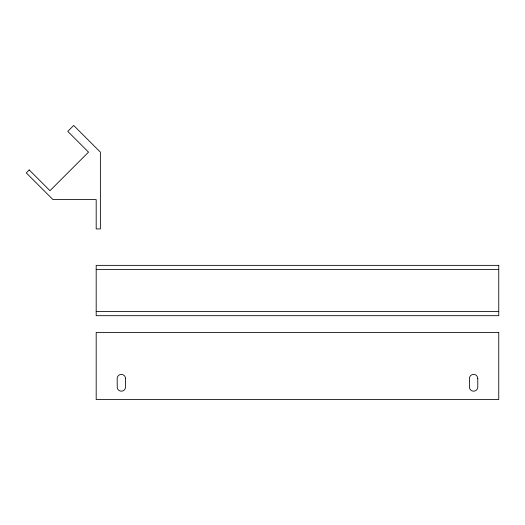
<?xml version="1.0" encoding="UTF-8"?>
<svg xmlns="http://www.w3.org/2000/svg" width="525" height="525" viewBox="0 0 525 525"><rect width="100%" height="100%" fill="white"/><g stroke="black" fill="none" stroke-linecap="round" stroke-linejoin="round"><path stroke-width="0.79" d="M96.187 269.555L498.75 269.555M96.187 311.489L498.75 311.489M125.541 378.584L125.534 387.102A4.193 4.193 0 0 1 122.305 391.053L121.216 391.158A4.193 4.193 0 0 1 117.265 387.923L117.154 378.584A4.193 4.193 0 0 1 121.347 374.391A4.193 4.193 0 0 1 125.541 378.584M477.783 378.584L477.783 387.102A4.193 4.193 0 0 1 474.548 391.053L473.458 391.158A4.193 4.193 0 0 1 469.508 387.923L469.396 378.584A4.193 4.193 0 0 1 473.589 374.391A4.193 4.193 0 0 1 477.783 378.584M29.216 169.929L26.25 172.896L52.94 199.579L96.187 199.579L96.187 228.933L100.38 228.933L100.38 152.138L73.69 125.455L67.764 131.381L88.522 152.138L49.973 190.687L29.216 169.929M498.75 265.361L96.187 265.361L96.187 315.683L498.75 315.683L498.75 265.361M498.75 332.456L96.187 332.456L96.187 399.545L498.75 399.545L498.75 332.456"/></g></svg>
